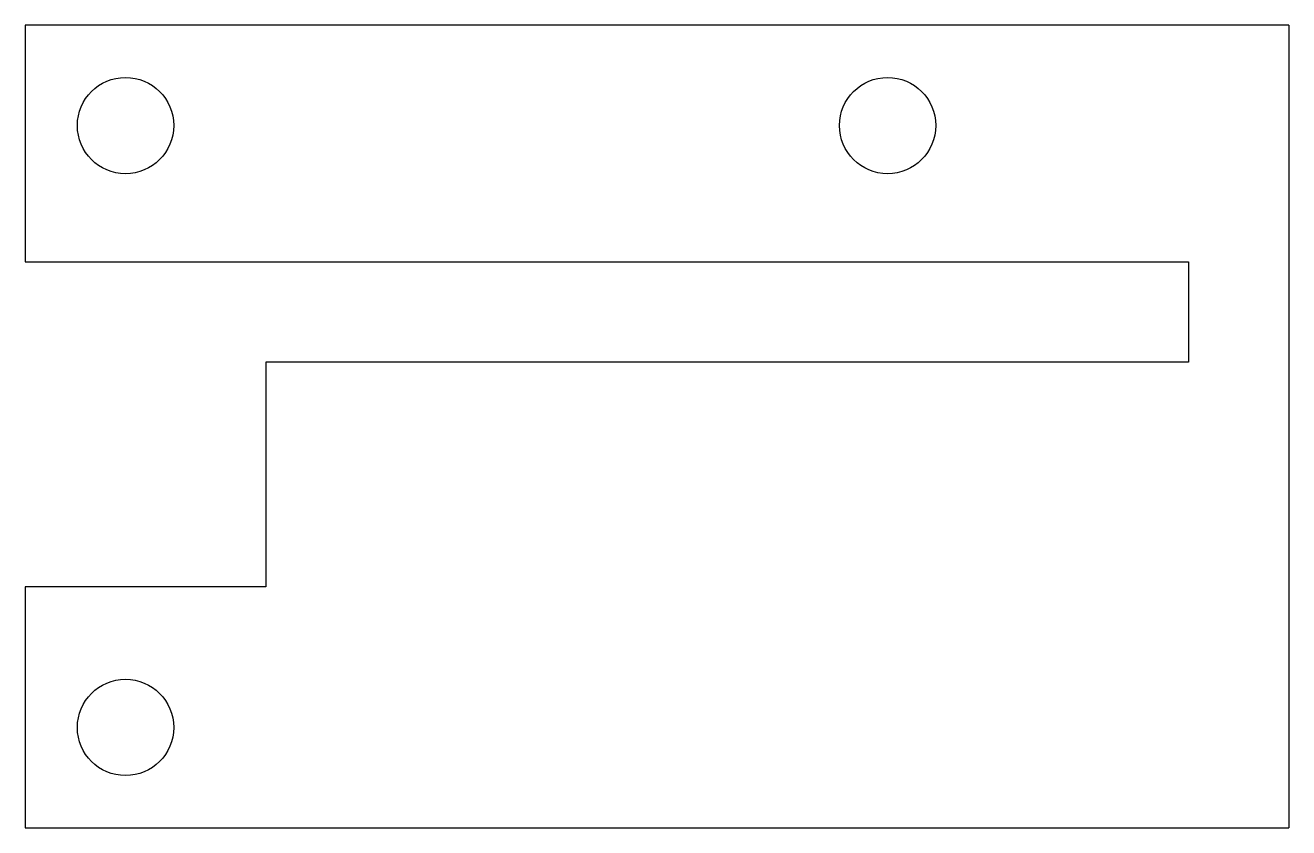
# Model space of a CAD drawing. Header units: millimetres. Extents: x 1.3 to 41.3, y -38.1 to -12.7.
import ezdxf

# ---------------------------------------------------------------- set-up
doc = ezdxf.new("R2010")
doc.units = ezdxf.units.MM
doc.layers.add('Sketch048', color=7, linetype='CONTINUOUS')

msp = doc.modelspace()

# ---------------------------------------------------------------- linework, layer by layer
at = {"layer": 'Sketch048'}
for p, q in [((7.62, -12.7), (1.27, -12.7)), ((1.27, -12.7), (1.27, -19.05)), ((41.275, -12.7), (7.62, -12.7)), ((41.275, -12.7), (41.275, -38.1)), ((1.27, -19.05), (1.27, -20.193)), ((1.27, -20.193), (38.1, -20.193)), ((38.1, -20.193), (38.1, -23.368)), ((38.1, -23.368), (8.89, -23.368)), ((8.89, -23.368), (8.89, -30.48)), ((8.89, -30.48), (1.27, -30.48)), ((1.27, -30.48), (1.27, -31.75)), ((1.27, -31.75), (1.27, -38.1)), ((1.27, -38.1), (7.62, -38.1)), ((7.62, -38.1), (41.275, -38.1))]:
    msp.add_line(p, q, dxfattribs=at)
for centre in [(4.445, -15.875), (28.575, -15.875), (4.445, -34.925)]:
    msp.add_circle(centre, 1.524, dxfattribs=at)

doc.saveas('drawing.dxf')
